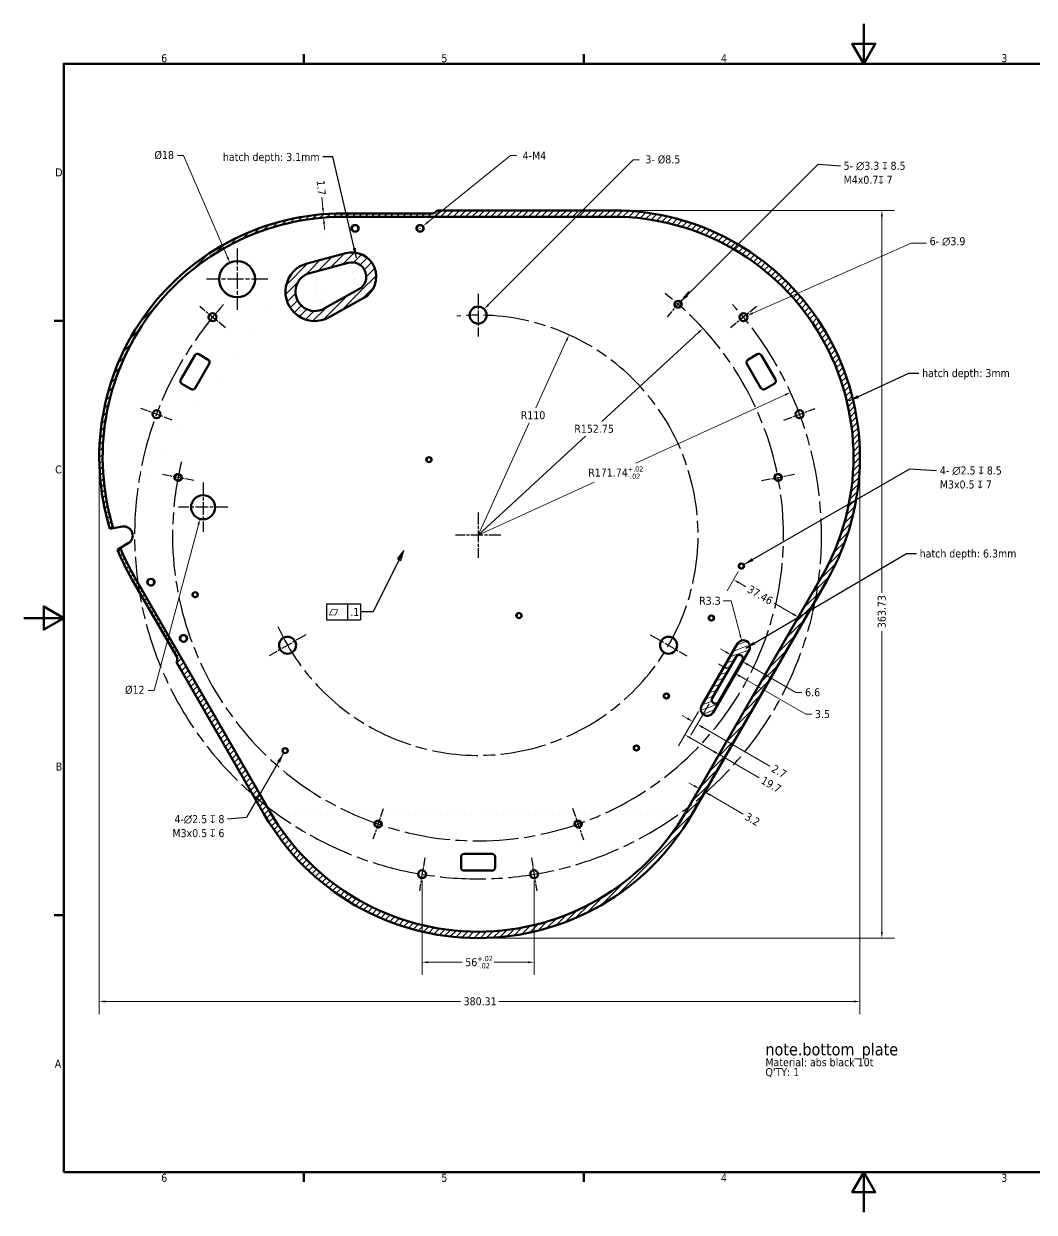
# Model space of a CAD drawing. Header units: millimetres. Extents: x 0 to 840, y 0 to 594.
# Drawn here: x 0 to 505, y 0 to 594 of the extents above; entities that cross this region are included whole.
import ezdxf

# ---------------------------------------------------------------- set-up
doc = ezdxf.new("R2010")
doc.units = ezdxf.units.MM
doc.header["$LTSCALE"] = 2
doc.linetypes.add('CHAIN', pattern=[0.7087, 0.4724, -0.0591, 0.1181, -0.0591])
doc.linetypes.add('DASHED', pattern=[0.2067, 0.1654, -0.0413])
for name, color, linetype, lineweight in [('Border (ANSI)', 7, 'Continuous', 70), ('Center Mark (ANSI)', 7, 'Continuous', 25), ('Centerline (ANSI)', 7, 'Continuous', 25), ('Dimension (ANSI)', 7, 'Continuous', 25), ('Hatch (ANSI)', 7, 'Continuous', 18), ('Hidden Narrow (ANSI)', 7, 'DASHED', 25), ('Symbol (ANSI)', 7, 'Continuous', 25), ('Visible (ANSI)', 7, 'Continuous', 50)]:
    doc.layers.add(name, color=color, linetype=linetype, lineweight=lineweight)
doc.styles.add('Note Text (ANSI)', font='tahoma.ttf')
doc.styles.add('Text Style77', font='AIGDT___.TTF')
doc.dimstyles.new('Default - mm (ANSI)', dxfattribs={"dimscale": 2, "dimtxt": 2, "dimasz": 1.5, "dimexe": 3.175, "dimexo": 1.6002, "dimgap": 0.8, "dimtad": 0, "dimtoh": 1, "dimrnd": 1e-08, "dimzin": 12, "dimdsep": 46, "dimtxsty": 'Note Text (ANSI)', "dimcen": 0.09, "dimdle": 10, "dimclrd": 256, "dimclre": 256, "dimclrt": 256, "dimadec": 1, "dimazin": 3, "dimtfac": 0.65, "dimtofl": 0, "dimtmove": 0, "dimatfit": 3, "dimfxl": 1, "dimtolj": 1, "dimtzin": 4, "dimlwd": 15, "dimlwe": 15, "dimarcsym": 0})
doc.dimstyles.new('Default - mm (ANSI)$7', dxfattribs={"dimscale": 2, "dimtxt": 2, "dimasz": 2.5, "dimexe": 3.175, "dimexo": 1.6002, "dimgap": 0.8, "dimtad": 0, "dimtoh": 1, "dimrnd": 1e-08, "dimzin": 12, "dimdsep": 46, "dimtxsty": 'Note Text (ANSI)', "dimcen": 0.09, "dimdle": 10, "dimclrd": 256, "dimclre": 256, "dimclrt": 256, "dimadec": 1, "dimazin": 3, "dimtfac": 0.65, "dimtofl": 0, "dimtmove": 0, "dimatfit": 3, "dimfxl": 1, "dimtolj": 1, "dimtzin": 4, "dimlwd": -1, "dimlwe": 15, "dimarcsym": 0})

# ---------------------------------------------------------------- blocks, each defined once
blk = doc.blocks.new('Borders Default Border')
at = {"layer": 'Border (ANSI)'}
for p, q in [((70, 287), (70, 289.4)), ((140, 287), (140, 289.4)), ((10, 222.75), (7.6, 222.75)), ((10, 74.25), (7.6, 74.25)), ((70, 10), (70, 7.6)), ((140, 10), (140, 7.6))]:
    blk.add_line(p, q, dxfattribs=at)
at = {"layer": 'Border (ANSI)', "flags": 128}
for points in [[(210, 297), (210, 287), (207.11, 292), (212.89, 292), (210, 287)], [(10, 10), (10, 287), (410, 287), (410, 10), (10, 10)], [(0, 148.5), (10, 148.5), (5, 151.39), (5, 145.61), (10, 148.5)], [(210, 0), (210, 10), (207.11, 5), (212.89, 5), (210, 10)]]:
    blk.add_lwpolyline(points, dxfattribs=at)
at = {"layer": 'Border (ANSI)', "char_height": 2, "attachment_point": 7, "style": 'Note Text (ANSI)'}
for s, insert in [('6', (34.36, 287.36)), ('5', (104.41, 287.36)), ('4', (174.3, 287.4)), ('3', (244.38, 287.36)), ('D', (7.87, 258.87)), ('C', (7.86, 184.59)), ('B', (7.99, 110.37)), ('A', (7.75, 36.12)), ('6', (34.36, 7.56)), ('5', (104.41, 7.56)), ('4', (174.3, 7.6)), ('3', (244.38, 7.56))]:
    blk.add_mtext(s, dxfattribs=dict(at, insert=insert))
blk = doc.blocks.new('*D6')
at = {"layer": 'Defpoints', "color": 0, "transparency": 16777216}
for p in [(230.16, 451.37), (224.15, 445.36)]:
    blk.add_point(p, dxfattribs=at)
at = {"layer": 'Dimension (ANSI)', "lineweight": 15, "transparency": 16777216}
for p, q in [((304.72, 525.94), (232.28, 453.49)), ((307.72, 525.94), (304.72, 525.94)), ((226.97, 448.37), (227.33, 448.37)), ((227.15, 448.19), (227.15, 448.55))]:
    blk.add_line(p, q, dxfattribs=at)
at = {"layer": 'Dimension (ANSI)', "transparency": 16777216}
blk.add_solid([(231.92, 453.85), (232.63, 453.14), (230.16, 451.37)], dxfattribs=at)
at = {"layer": 'Dimension (ANSI)', "lineweight": 18, "transparency": 16777216, "insert": (309.32, 528.22), "char_height": 4, "attachment_point": 1, "style": 'Note Text (ANSI)'}
blk.add_mtext('\\A1; 3- Ø8.5', dxfattribs=at)
blk = doc.blocks.new('*D7')
at = {"layer": 'Defpoints', "color": 0, "transparency": 16777216}
for p in [(358.06, 446.53), (361.72, 448.15)]:
    blk.add_point(p, dxfattribs=at)
at = {"layer": 'Dimension (ANSI)', "lineweight": 15, "transparency": 16777216}
for p, q in [((443.67, 484.32), (364.47, 449.36)), ((451.36, 484.32), (443.67, 484.32)), ((359.71, 447.34), (360.07, 447.34)), ((359.89, 447.16), (359.89, 447.52))]:
    blk.add_line(p, q, dxfattribs=at)
at = {"layer": 'Dimension (ANSI)', "transparency": 16777216}
blk.add_solid([(364.27, 449.81), (364.67, 448.9), (361.72, 448.15)], dxfattribs=at)
at = {"layer": 'Dimension (ANSI)', "lineweight": 18, "transparency": 16777216, "insert": (452.96, 487.33), "char_height": 4, "attachment_point": 1, "style": 'Note Text (ANSI)'}
blk.add_mtext('\\A1;\\fTahoma|b0|i0;\\H4.0000;6- \\fAIGDT|b0|i0;\\H4.0000;\\ln\\fTahoma|b0|i0;\\H4.0000;3.9', dxfattribs=at)
blk = doc.blocks.new('*D8')
at = {"layer": 'Defpoints', "color": 0, "transparency": 16777216}
for p in [(196.61, 490.51), (199.69, 492.98)]:
    blk.add_point(p, dxfattribs=at)
at = {"layer": 'Dimension (ANSI)', "lineweight": 15, "transparency": 16777216}
for p, q in [((243.35, 528.14), (202.03, 494.86)), ((246.35, 528.14), (243.35, 528.14)), ((197.97, 491.74), (198.33, 491.74)), ((198.15, 491.56), (198.15, 491.92))]:
    blk.add_line(p, q, dxfattribs=at)
at = {"layer": 'Dimension (ANSI)', "transparency": 16777216}
blk.add_solid([(201.71, 495.25), (202.34, 494.47), (199.69, 492.98)], dxfattribs=at)
at = {"layer": 'Dimension (ANSI)', "lineweight": 18, "transparency": 16777216, "insert": (247.95, 530.14), "char_height": 4, "attachment_point": 1, "style": 'Note Text (ANSI)'}
blk.add_mtext('\\A1; 4-M4', dxfattribs=at)
blk = doc.blocks.new('*D9')
at = {"layer": 'Defpoints', "color": 0, "transparency": 16777216}
for p in [(103.08, 474.6), (110.23, 458.08)]:
    blk.add_point(p, dxfattribs=at)
at = {"layer": 'Dimension (ANSI)', "lineweight": 15, "transparency": 16777216}
for p, q in [((76.89, 528.14), (79.89, 528.14)), ((79.89, 528.14), (101.88, 477.35)), ((106.47, 466.34), (106.83, 466.34)), ((106.65, 466.16), (106.65, 466.52))]:
    blk.add_line(p, q, dxfattribs=at)
at = {"layer": 'Dimension (ANSI)', "transparency": 16777216}
blk.add_solid([(102.34, 477.55), (101.42, 477.15), (103.08, 474.6)], dxfattribs=at)
at = {"layer": 'Dimension (ANSI)', "lineweight": 18, "transparency": 16777216, "insert": (63.87, 530.42), "char_height": 4, "attachment_point": 1, "style": 'Note Text (ANSI)'}
blk.add_mtext('\\A1; Ø18', dxfattribs=at)
blk = doc.blocks.new('*D10')
at = {"layer": 'Defpoints', "color": 0, "transparency": 16777216}
for p in [(91.2, 358.13), (88.1, 346.54)]:
    blk.add_point(p, dxfattribs=at)
at = {"layer": 'Dimension (ANSI)', "lineweight": 15, "transparency": 16777216}
for p, q in [((89.47, 352.34), (89.83, 352.34)), ((89.65, 352.16), (89.65, 352.52)), ((65.13, 260.82), (87.32, 343.64)), ((62.13, 260.82), (65.13, 260.82))]:
    blk.add_line(p, q, dxfattribs=at)
at = {"layer": 'Dimension (ANSI)', "transparency": 16777216}
blk.add_solid([(86.84, 343.77), (87.8, 343.51), (88.1, 346.54)], dxfattribs=at)
at = {"layer": 'Dimension (ANSI)', "lineweight": 18, "transparency": 16777216, "insert": (49.15, 263.1), "char_height": 4, "attachment_point": 1, "style": 'Note Text (ANSI)'}
blk.add_mtext('\\A1; Ø12', dxfattribs=at)
blk = doc.blocks.new('*D11')
at = {"layer": 'Defpoints', "color": 0, "transparency": 16777216}
for p in [(272.65, 438.51), (227.15, 338.37)]:
    blk.add_point(p, dxfattribs=at)
at = {"layer": 'Dimension (ANSI)', "lineweight": 15, "transparency": 16777216}
for p, q in [((271.41, 435.78), (256.05, 401.97)), ((227.15, 338.37), (252.71, 394.61))]:
    blk.add_line(p, q, dxfattribs=at)
at = {"layer": 'Dimension (ANSI)', "transparency": 16777216}
blk.add_solid([(270.96, 435.99), (271.87, 435.58), (272.65, 438.51)], dxfattribs=at)
at = {"layer": 'Dimension (ANSI)', "lineweight": 18, "transparency": 16777216, "insert": (248.48, 400.37), "char_height": 4, "attachment_point": 1, "style": 'Note Text (ANSI)'}
blk.add_mtext('\\A1;R110', dxfattribs=at)
blk = doc.blocks.new('*D12')
at = {"layer": 'Defpoints', "color": 0, "transparency": 16777216}
for p in [(339.6, 441.75), (227.15, 338.37)]:
    blk.add_point(p, dxfattribs=at)
at = {"layer": 'Dimension (ANSI)', "lineweight": 15, "transparency": 16777216}
for p, q in [((337.4, 439.72), (288.96, 395.19)), ((227.15, 338.37), (280.95, 387.82))]:
    blk.add_line(p, q, dxfattribs=at)
at = {"layer": 'Dimension (ANSI)', "transparency": 16777216}
blk.add_solid([(337.06, 440.09), (337.73, 439.35), (339.6, 441.75)], dxfattribs=at)
at = {"layer": 'Dimension (ANSI)', "lineweight": 18, "transparency": 16777216, "insert": (275.25, 393.59), "char_height": 4, "attachment_point": 1, "style": 'Note Text (ANSI)'}
blk.add_mtext('\\A1;R152.75', dxfattribs=at)
blk = doc.blocks.new('*D13')
at = {"layer": 'Defpoints', "color": 0, "transparency": 16777216}
for p in [(383.36, 409.75), (227.15, 338.37)]:
    blk.add_point(p, dxfattribs=at)
at = {"layer": 'Dimension (ANSI)', "lineweight": 15, "transparency": 16777216}
for p, q in [((380.63, 408.5), (306.02, 374.41)), ((227.15, 338.37), (285.27, 364.93))]:
    blk.add_line(p, q, dxfattribs=at)
at = {"layer": 'Dimension (ANSI)', "transparency": 16777216}
blk.add_solid([(380.42, 408.96), (380.84, 408.05), (383.36, 409.75)], dxfattribs=at)
at = {"layer": 'Dimension (ANSI)', "lineweight": 18, "transparency": 16777216, "insert": (282.22, 372.81), "char_height": 4, "attachment_point": 1, "style": 'Note Text (ANSI)'}
blk.add_mtext('\\A1;R171.74{\\H2.600000;\\S+.02^ -.02;}', dxfattribs=at)
blk = doc.blocks.new('*D14')
at = {"layer": 'Defpoints', "color": 0, "transparency": 16777216}
for p in [(352.51, 271.14), (355.54, 269.39), (355.54, 269.39)]:
    blk.add_point(p, dxfattribs=at)
at = {"layer": 'Dimension (ANSI)', "lineweight": 15, "transparency": 16777216}
for p, q in [((349.91, 272.64), (347.31, 274.14)), ((358.14, 267.89), (360.74, 266.39)), ((390.97, 248.93), (360.74, 266.39)), ((393.97, 248.93), (390.97, 248.93))]:
    blk.add_line(p, q, dxfattribs=at)
at = {"layer": 'Dimension (ANSI)', "transparency": 16777216}
for points in [[(350.16, 273.07), (349.66, 272.2), (352.51, 271.14)], [(358.39, 268.32), (357.89, 267.45), (355.54, 269.39)]]:
    blk.add_solid(points, dxfattribs=at)
at = {"layer": 'Dimension (ANSI)', "lineweight": 18, "transparency": 16777216, "insert": (395.57, 251.01), "char_height": 4, "attachment_point": 1, "style": 'Note Text (ANSI)'}
blk.add_mtext('\\A1;3.5', dxfattribs=at)
blk = doc.blocks.new('*D15')
at = {"layer": 'Defpoints', "color": 0, "transparency": 16777216}
for p in [(353.65, 278.51), (353.65, 278.51), (359.36, 275.21)]:
    blk.add_point(p, dxfattribs=at)
at = {"layer": 'Dimension (ANSI)', "lineweight": 15, "transparency": 16777216}
for p, q in [((351.05, 280.01), (348.45, 281.51)), ((361.96, 273.71), (364.56, 272.21)), ((386.08, 259.79), (364.56, 272.21)), ((389.08, 259.79), (386.08, 259.79))]:
    blk.add_line(p, q, dxfattribs=at)
at = {"layer": 'Dimension (ANSI)', "transparency": 16777216}
for points in [[(351.3, 280.44), (350.8, 279.58), (353.65, 278.51)], [(362.21, 274.14), (361.71, 273.28), (359.36, 275.21)]]:
    blk.add_solid(points, dxfattribs=at)
at = {"layer": 'Dimension (ANSI)', "lineweight": 18, "transparency": 16777216, "insert": (390.68, 261.87), "char_height": 4, "attachment_point": 1, "style": 'Note Text (ANSI)'}
blk.add_mtext('\\A1;6.6', dxfattribs=at)
blk = doc.blocks.new('*D16')
at = {"layer": 'Defpoints', "color": 0, "transparency": 16777216}
for p in [(294.65, 500.74), (429.06, 500.74), (227.15, 137.02)]:
    blk.add_point(p, dxfattribs=at)
at = {"layer": 'Dimension (ANSI)', "lineweight": 15, "transparency": 16777216}
for p, q in [((297.85, 500.74), (435.41, 500.74)), ((429.06, 497.74), (429.06, 309.65)), ((429.06, 140.02), (429.06, 290.34)), ((230.35, 137.02), (435.41, 137.02))]:
    blk.add_line(p, q, dxfattribs=at)
at = {"layer": 'Dimension (ANSI)', "transparency": 16777216}
for points in [[(428.56, 497.74), (429.56, 497.74), (429.06, 500.74)], [(428.56, 140.02), (429.56, 140.02), (429.06, 137.02)]]:
    blk.add_solid(points, dxfattribs=at)
at = {"layer": 'Dimension (ANSI)', "lineweight": 18, "transparency": 16777216, "insert": (426.98, 291.94), "char_height": 4, "attachment_point": 1, "rotation": 90, "style": 'Note Text (ANSI)'}
blk.add_mtext('\\A1;363.73', dxfattribs=at)
blk = doc.blocks.new('*D17')
at = {"layer": 'Defpoints', "color": 0, "transparency": 16777216}
for p in [(37.74, 377.34), (418.06, 377.34), (418.06, 105.34)]:
    blk.add_point(p, dxfattribs=at)
at = {"layer": 'Dimension (ANSI)', "lineweight": 15, "transparency": 16777216}
for p, q in [((37.74, 374.14), (37.74, 98.99)), ((418.06, 374.14), (418.06, 98.99)), ((40.74, 105.34), (218.31, 105.34)), ((415.06, 105.34), (237.49, 105.34))]:
    blk.add_line(p, q, dxfattribs=at)
at = {"layer": 'Dimension (ANSI)', "transparency": 16777216}
for points in [[(40.74, 105.84), (40.74, 104.84), (37.74, 105.34)], [(415.06, 105.84), (415.06, 104.84), (418.06, 105.34)]]:
    blk.add_solid(points, dxfattribs=at)
at = {"layer": 'Dimension (ANSI)', "lineweight": 18, "transparency": 16777216, "insert": (219.91, 107.43), "char_height": 4, "attachment_point": 1, "style": 'Note Text (ANSI)'}
blk.add_mtext('\\A1;380.31', dxfattribs=at)
blk = doc.blocks.new('*D18')
at = {"layer": 'Defpoints', "color": 0, "transparency": 16777216}
for p in [(358.81, 322.97), (396.55, 313.43), (387.32, 297.43)]:
    blk.add_point(p, dxfattribs=at)
at = {"layer": 'Dimension (ANSI)', "lineweight": 15, "transparency": 16777216}
for p, q in [((357.21, 320.2), (351.7, 310.66)), ((357.48, 314.66), (360.98, 312.64)), ((384.72, 298.93), (375.22, 304.42))]:
    blk.add_line(p, q, dxfattribs=at)
at = {"layer": 'Dimension (ANSI)', "transparency": 16777216}
for points in [[(357.73, 315.09), (357.23, 314.23), (354.88, 316.16)], [(384.97, 299.36), (384.47, 298.5), (387.32, 297.43)]]:
    blk.add_solid(points, dxfattribs=at)
at = {"layer": 'Dimension (ANSI)', "lineweight": 18, "transparency": 16777216, "insert": (363.41, 313.64), "char_height": 4, "attachment_point": 1, "rotation": 330, "style": 'Note Text (ANSI)'}
blk.add_mtext('\\A1;37.46', dxfattribs=at)
blk = doc.blocks.new('*D19')
at = {"layer": 'Defpoints', "color": 0, "transparency": 16777216}
for p in [(338.94, 253.04), (347.66, 228.75), (347.66, 228.75)]:
    blk.add_point(p, dxfattribs=at)
at = {"layer": 'Dimension (ANSI)', "lineweight": 15, "transparency": 16777216}
for p, q in [((337.34, 250.27), (327.43, 233.1)), ((333.2, 237.1), (345.07, 230.25)), ((347.66, 228.75), (367.78, 217.13))]:
    blk.add_line(p, q, dxfattribs=at)
at = {"layer": 'Dimension (ANSI)', "transparency": 16777216}
for points in [[(333.45, 237.53), (332.95, 236.66), (330.6, 238.6)], [(345.32, 230.68), (344.82, 229.81), (347.66, 228.75)]]:
    blk.add_solid(points, dxfattribs=at)
at = {"layer": 'Dimension (ANSI)', "lineweight": 18, "transparency": 16777216, "insert": (370.2, 218.13), "char_height": 4, "attachment_point": 1, "rotation": 330, "style": 'Note Text (ANSI)'}
blk.add_mtext('\\A1;19.7', dxfattribs=at)
blk = doc.blocks.new('*D20')
at = {"layer": 'Defpoints', "color": 0, "transparency": 16777216}
for p in [(358.95, 285.75), (359.8, 282.57)]:
    blk.add_point(p, dxfattribs=at)
at = {"layer": 'Dimension (ANSI)', "lineweight": 15, "transparency": 16777216}
for p, q in [((349.69, 305.54), (353.64, 305.54)), ((353.64, 305.54), (358.17, 288.65))]:
    blk.add_line(p, q, dxfattribs=at)
at = {"layer": 'Dimension (ANSI)', "transparency": 16777216}
blk.add_solid([(358.65, 288.78), (357.69, 288.52), (358.95, 285.75)], dxfattribs=at)
at = {"layer": 'Dimension (ANSI)', "lineweight": 18, "transparency": 16777216, "insert": (337.72, 307.63), "char_height": 4, "attachment_point": 1, "style": 'Note Text (ANSI)'}
blk.add_mtext('\\A1;R3.3', dxfattribs=at)
blk = doc.blocks.new('*D21')
at = {"layer": 'Defpoints', "color": 0, "transparency": 16777216}
for p in [(337.79, 211.65), (340.56, 210.05), (340.56, 210.05)]:
    blk.add_point(p, dxfattribs=at)
at = {"layer": 'Dimension (ANSI)', "lineweight": 15, "transparency": 16777216}
for p, q in [((335.19, 213.15), (332.6, 214.65)), ((343.16, 208.55), (359.68, 199.01))]:
    blk.add_line(p, q, dxfattribs=at)
at = {"layer": 'Dimension (ANSI)', "transparency": 16777216}
for points in [[(335.44, 213.58), (334.94, 212.72), (337.79, 211.65)], [(343.41, 208.98), (342.91, 208.12), (340.56, 210.05)]]:
    blk.add_solid(points, dxfattribs=at)
at = {"layer": 'Dimension (ANSI)', "lineweight": 18, "transparency": 16777216, "insert": (362.11, 200.01), "char_height": 4, "attachment_point": 1, "rotation": 330, "style": 'Note Text (ANSI)'}
blk.add_mtext('\\A1;3.2', dxfattribs=at)
blk = doc.blocks.new('*D22')
at = {"layer": 'Defpoints', "color": 0, "transparency": 16777216}
for p in [(149.79, 498.84), (149.93, 497.15), (149.93, 497.15)]:
    blk.add_point(p, dxfattribs=at)
at = {"layer": 'Dimension (ANSI)', "lineweight": 15, "transparency": 16777216}
for p, q in [((149.55, 501.83), (149.1, 507.34)), ((150.17, 494.16), (150.41, 491.17))]:
    blk.add_line(p, q, dxfattribs=at)
at = {"layer": 'Dimension (ANSI)', "transparency": 16777216}
for points in [[(150.05, 501.88), (149.05, 501.79), (149.79, 498.84)], [(150.67, 494.2), (149.67, 494.12), (149.93, 497.15)]]:
    blk.add_solid(points, dxfattribs=at)
at = {"layer": 'Dimension (ANSI)', "lineweight": 18, "transparency": 16777216, "insert": (150.42, 515.94), "char_height": 4, "attachment_point": 1, "rotation": 274.63864, "style": 'Note Text (ANSI)'}
blk.add_mtext('\\A1;1.7', dxfattribs=at)
blk = doc.blocks.new('*D23')
at = {"layer": 'Defpoints', "color": 0, "transparency": 16777216}
for p in [(344.28, 256.89), (338.94, 253.04), (334.46, 245.27)]:
    blk.add_point(p, dxfattribs=at)
at = {"layer": 'Dimension (ANSI)', "lineweight": 15, "transparency": 16777216}
for p, q in [((337.34, 250.27), (331.28, 239.77)), ((342.68, 254.11), (333.62, 238.42)), ((331.86, 246.77), (329.26, 248.27)), ((339.39, 242.42), (373.04, 222.99))]:
    blk.add_line(p, q, dxfattribs=at)
at = {"layer": 'Dimension (ANSI)', "transparency": 16777216}
for points in [[(332.11, 247.2), (331.61, 246.34), (334.46, 245.27)], [(339.64, 242.85), (339.14, 241.99), (336.8, 243.92)]]:
    blk.add_solid(points, dxfattribs=at)
at = {"layer": 'Dimension (ANSI)', "lineweight": 18, "transparency": 16777216, "insert": (375.45, 223.96), "char_height": 4, "attachment_point": 1, "rotation": 330, "style": 'Note Text (ANSI)'}
blk.add_mtext('\\A1;2.7', dxfattribs=at)
blk = doc.blocks.new('*D24')
at = {"layer": 'Defpoints', "color": 0, "transparency": 16777216}
for p in [(199.15, 168.92), (255.15, 168.92), (255.15, 124.92)]:
    blk.add_point(p, dxfattribs=at)
at = {"layer": 'Dimension (ANSI)', "lineweight": 15, "transparency": 16777216}
for p, q in [((199.15, 165.72), (199.15, 118.57)), ((255.15, 165.72), (255.15, 118.57)), ((202.15, 124.92), (219.14, 124.92)), ((252.15, 124.92), (235.17, 124.92))]:
    blk.add_line(p, q, dxfattribs=at)
at = {"layer": 'Dimension (ANSI)', "transparency": 16777216}
for points in [[(202.15, 125.42), (202.15, 124.42), (199.15, 124.92)], [(252.15, 125.42), (252.15, 124.42), (255.15, 124.92)]]:
    blk.add_solid(points, dxfattribs=at)
at = {"layer": 'Dimension (ANSI)', "lineweight": 18, "transparency": 16777216, "insert": (220.74, 128.1), "char_height": 4, "attachment_point": 1, "style": 'Note Text (ANSI)'}
blk.add_mtext('\\A1;56{\\H2.600000;\\S+.02^ -.02;}', dxfattribs=at)
blk = doc.blocks.new('GD&T Identifier1')
at = {"layer": 'Symbol (ANSI)'}
for p, q in [((94.98, 165.34), (93.41, 163.33)), ((93.86, 163.11), (94.98, 165.34)), ((94.3, 162.88), (94.98, 165.34)), ((93.86, 163.11), (87.32, 150.03)), ((93.41, 163.33), (94.3, 162.88)), ((75.69, 152.03), (84.15, 152.03)), ((75.69, 152.03), (75.69, 148.03)), ((80.92, 152.03), (80.92, 148.03)), ((84.15, 152.03), (84.15, 148.03)), ((87.32, 150.03), (84.15, 150.03)), ((75.69, 148.03), (84.15, 148.03))]:
    blk.add_line(p, q, dxfattribs=at)
at = {"layer": 'Symbol (ANSI)', "flags": 128}
blk.add_lwpolyline([(94.3, 162.88), (94.98, 165.34), (93.41, 163.33), (94.3, 162.88)], dxfattribs=at)
at = {"layer": 'Symbol (ANSI)'}
blk.add_solid([(94.3, 162.88), (94.98, 165.34), (93.41, 163.33), (94.3, 162.88)], dxfattribs=at)
at = {"layer": 'Symbol (ANSI)', "char_height": 2, "attachment_point": 7}
for s, insert, style in [('c', (76.21, 149.04), 'Text Style77'), ('.1', (81.62, 149.03), 'Note Text (ANSI)')]:
    blk.add_mtext(s, dxfattribs=dict(at, insert=insert, style=style))

msp = doc.modelspace()

# ---------------------------------------------------------------- hatches: boundary and pattern name
at = {"layer": 'Hatch (ANSI)'}
h = msp.add_hatch(dxfattribs=at)
h.set_pattern_fill('ANSI31', color=256, scale=17.78, style=0)
h.set_pattern_definition([(45, (0, 0), (-1.571545, 1.571545), [])])
edge = h.paths.add_edge_path()
edge.add_arc((159.651, 377.3374), 120.2065, 90, 197.1228813)
edge.add_line((44.7726, 341.9459), (43.9543, 341.8141))
edge.add_arc((44.8293, 336.3841), 5.5, 99.1540185, 108.3370969)
edge.add_arc((159.651, 377.3374), 121.9065, 90, 197.0444937, ccw=False)
edge.add_line((159.651, 499.2439), (204.151, 499.2439))
edge.add_arc((204.151, 502.2439), 3, 270, 330)
edge.add_line((206.7491, 500.7439), (294.651, 500.7439))
edge.add_arc((294.651, 377.3374), 123.4065, -30, 90, ccw=False)
edge.add_line((401.5242, 315.6341), (334.0242, 198.7207))
edge.add_arc((227.151, 260.4239), 123.4065, 210, 330, ccw=False)
edge.add_line((120.2778, 198.7207), (76.3269, 274.846))
edge.add_arc((73.7288, 276.346), 3, 330, 390)
edge.add_line((76.3269, 277.846), (54.0769, 316.3841))
edge.add_arc((159.651, 377.3374), 121.9065, 202.2149068, 210, ccw=False)
edge.add_arc((44.8293, 336.3841), 5.5, 290.9223035, 300.1053819)
edge.add_line((47.588, 331.626), (48.3051, 332.0418))
edge.add_arc((159.651, 377.3374), 120.2065, 202.1365192, 210)
edge.add_line((55.5491, 317.2341), (123.0491, 200.3207))
edge.add_arc((227.151, 260.4239), 120.2065, 210, 330)
edge.add_line((331.2529, 200.3207), (398.7529, 317.2341))
edge.add_arc((294.651, 377.3374), 120.2065, 330, 450)
edge.add_line((294.651, 497.5439), (159.651, 497.5439))
h = msp.add_hatch(dxfattribs=at)
h.set_pattern_fill('ANSI31', color=256, scale=25.4, style=0)
h.set_pattern_definition([(45, (0, 0), (-2.245064, 2.245064), [])])
edge = h.paths.add_edge_path(flags=0)
edge.add_line((143.0619, 469.421), (162.245, 474.4963))
edge.add_arc((164.0771, 467.5716), 7.163, -60.8192442, 104.8192442, ccw=False)
edge.add_line((167.5695, 461.3177), (150.2448, 451.6429))
edge.add_arc((145.5334, 460.0795), 9.663, 104.8192442, 299.1807558, ccw=False)
edge = h.paths.add_edge_path()
edge.add_line((141.7831, 474.2547), (160.9662, 479.33))
edge.add_arc((164.0771, 467.5716), 12.163, -60.8192442, 104.8192442, ccw=False)
edge.add_line((170.0074, 456.9523), (152.6826, 447.2774))
edge.add_arc((145.5334, 460.0795), 14.663, 104.8192442, 299.1807558, ccw=False)
h = msp.add_hatch(dxfattribs=at)
h.set_pattern_fill('ANSI31', color=256, scale=17.78, angle=-25, style=0)
h.set_pattern_definition([(20, (0, 0), (-0.76014, 2.088467), [])])
edge = h.paths.add_edge_path(flags=0)
edge.add_line((359.3116, 275.9197), (347.3116, 255.1351))
edge.add_arc((345.796, 256.0101), 1.75, 150, 330, ccw=False)
edge.add_line((344.2805, 256.8851), (356.2805, 277.6697))
edge.add_arc((357.796, 276.7947), 1.75, -30, 150, ccw=False)
edge = h.paths.add_edge_path()
edge.add_line((338.9422, 253.0389), (356.9422, 284.2159))
edge.add_arc((359.8001, 282.5659), 3.3, -30, 150, ccw=False)
edge.add_line((362.658, 280.9159), (344.658, 249.7389))
edge.add_arc((341.8001, 251.3889), 3.3, 150, 329.9999991, ccw=False)

# ---------------------------------------------------------------- linework, layer by layer
at = {"layer": 'Center Mark (ANSI)', "linetype": 'CHAIN', "ltscale": 8.527213}
for p, q in [((106.651, 481.6874), (106.651, 450.9874)), ((122.001, 466.3374), (91.301, 466.3374))]:
    msp.add_line(p, q, dxfattribs=at)
at = {"layer": 'Center Mark (ANSI)', "linetype": 'CHAIN', "ltscale": 5.888468}
for p, q in [((227.151, 458.9662), (227.151, 437.7662)), ((141.0681, 288.6662), (122.7083, 278.0662)), ((313.2339, 288.6662), (331.5937, 278.0662))]:
    msp.add_line(p, q, dxfattribs=at)
at = {"layer": 'Center Mark (ANSI)', "linetype": 'CHAIN', "ltscale": 4.638536}
for p, q in [((332.6174, 460.1483), (321.6847, 447.5243)), ((100.8613, 442.0393), (87.9536, 452.6355)), ((366.3485, 452.6355), (353.4407, 442.0393)), ((74.2227, 395.8998), (58.5922, 401.7801)), ((380.0793, 395.8998), (395.7098, 401.7801)), ((368.9515, 365.6557), (385.3505, 368.8117)), ((274.4178, 201.9187), (279.8842, 186.1386)), ((200.5123, 177.1596), (197.7897, 160.6831)), ((253.7897, 177.1596), (256.5123, 160.6831))]:
    msp.add_line(p, q, dxfattribs=at)
at = {"layer": 'Center Mark (ANSI)', "linetype": 'CHAIN', "ltscale": 4.427992}
for p, q in [((84.9784, 365.7274), (69.3236, 368.7401)), ((179.7601, 201.5605), (174.5419, 186.4968))]:
    msp.add_line(p, q, dxfattribs=at)
at = {"layer": 'Center Mark (ANSI)', "linetype": 'CHAIN', "ltscale": 6.860638}
for p, q in [((89.651, 364.6874), (89.651, 339.9874)), ((102.001, 352.3374), (77.301, 352.3374))]:
    msp.add_line(p, q, dxfattribs=at)
at = {"layer": 'Center Mark (ANSI)', "linetype": 'CHAIN', "ltscale": 6.305112}
for p, q in [((227.151, 349.7162), (227.151, 327.0162)), ((227.151, 349.7162), (227.151, 327.0162)), ((227.151, 349.7162), (227.151, 327.0162)), ((238.501, 338.3662), (215.801, 338.3662)), ((238.501, 338.3662), (215.801, 338.3662)), ((238.501, 338.3662), (215.801, 338.3662))]:
    msp.add_line(p, q, dxfattribs=at)
at = {"layer": 'Centerline (ANSI)', "linetype": 'CHAIN', "ltscale": 24.192183}
for radius, start, end in [(152.7525, 166.1167715, 52.2385979), (171.7427, 137.8312455, 42.1687545), (110, 204.4787703, 95.5212297)]:
    msp.add_arc((227.151, 338.3662), radius, start, end, dxfattribs=at)
at = {"layer": 'Hidden Narrow (ANSI)', "ltscale": 11.817867}
for centre in [(165.651, 491.7439), (198.151, 491.7439), (63.5721, 314.938), (79.8221, 286.7921)]:
    msp.add_circle(centre, 1.975, dxfattribs=at)
at = {"layer": 'Hidden Narrow (ANSI)', "ltscale": 11.967462}
for centre in [(327.151, 453.8363), (77.151, 367.2337), (377.151, 367.2337), (177.151, 194.0287), (277.151, 194.0287)]:
    msp.add_circle(centre, 2, dxfattribs=at)
at = {"layer": 'Hidden Narrow (ANSI)', "ltscale": 8.975572}
for centre in [(202.5919, 376.1485), (358.8133, 322.9727), (85.6785, 308.6485), (247.5919, 298.2063), (343.8133, 296.992), (321.3133, 258.0208), (130.6785, 230.7063), (306.3133, 232.0401)]:
    msp.add_circle(centre, 1.5, dxfattribs=at)
at = {"layer": 'Visible (ANSI)'}
for p, q in [((159.651, 499.2439), (204.151, 499.2439)), ((206.7491, 500.7439), (294.651, 500.7439)), ((294.651, 497.5439), (159.651, 497.5439)), ((141.7831, 474.2547), (160.9662, 479.33)), ((162.245, 474.4963), (143.0619, 469.421)), ((150.2448, 451.6429), (167.5695, 461.3177)), ((170.0074, 456.9523), (152.6826, 447.2774)), ((78.4663, 416.1265), (85.4663, 428.2508)), ((87.5153, 428.7999), (92.1919, 426.0999)), ((362.1101, 426.0999), (366.7867, 428.7999)), ((368.8357, 428.2508), (375.8357, 416.1265)), ((92.7409, 424.0508), (85.7409, 411.9265)), ((368.5611, 411.9265), (361.5611, 424.0508)), ((83.6919, 411.3774), (79.0153, 414.0774)), ((375.2867, 414.0774), (370.6101, 411.3774)), ((43.9543, 341.8141), (44.7726, 341.9459)), ((44.7726, 341.9459), (49.2937, 342.6745)), ((52.2668, 334.3388), (48.3051, 332.0418)), ((48.3051, 332.0418), (47.588, 331.626)), ((76.3269, 277.846), (54.0769, 316.3841)), ((55.5491, 317.2341), (123.0491, 200.3207)), ((331.2529, 200.3207), (398.7529, 317.2341)), ((401.5242, 315.6341), (334.0242, 198.7207)), ((338.9422, 253.0389), (356.9422, 284.2159)), ((362.658, 280.9159), (344.658, 249.7389)), ((120.2778, 198.7207), (76.3269, 274.846)), ((356.2805, 277.6697), (344.2805, 256.8851)), ((347.3116, 255.1351), (359.3116, 275.9197)), ((220.151, 179.1214), (234.151, 179.1214)), ((218.651, 172.2214), (218.651, 177.6214)), ((235.651, 177.6214), (235.651, 172.2214)), ((234.151, 170.7214), (220.151, 170.7214))]:
    msp.add_line(p, q, dxfattribs=at)
for centre, radius in [((165.651, 491.7439), 1.65), ((198.151, 491.7439), 1.65), ((106.651, 466.3374), 9), ((227.151, 448.3662), 4.25), ((327.151, 453.8363), 1.621), ((94.4075, 447.3374), 2), ((359.8946, 447.3374), 2), ((66.4075, 398.8399), 2), ((387.8946, 398.8399), 2), ((202.5919, 376.1485), 1.2295), ((77.151, 367.2337), 1.621), ((377.151, 367.2337), 1.621), ((89.651, 352.3374), 6), ((358.8133, 322.9727), 1.2295), ((63.5721, 314.938), 1.65), ((85.6785, 308.6485), 1.2295), ((247.5919, 298.2063), 1.2295), ((343.8133, 296.992), 1.2295), ((79.8221, 286.7921), 1.65), ((131.8882, 283.3662), 4.25), ((322.4138, 283.3662), 4.25), ((321.3133, 258.0208), 1.2295), ((130.6785, 230.7063), 1.2295), ((306.3133, 232.0401), 1.2295), ((177.151, 194.0287), 1.621), ((277.151, 194.0287), 1.621), ((199.151, 168.9214), 2), ((255.151, 168.9214), 2)]:
    msp.add_circle(centre, radius, dxfattribs=at)
for centre, radius, start, end in [((159.651, 377.3374), 121.9065, 90, 197.0444937), ((204.151, 502.2439), 3, 270, 330), ((294.651, 377.3374), 123.4065, 330, 90), ((159.651, 377.3374), 120.2065, 90, 197.1228813), ((294.651, 377.3374), 120.2065, 330, 90), ((164.0771, 467.5716), 12.163, 299.1807558, 104.8192442), ((145.5334, 460.0795), 14.663, 104.8192442, 299.1807558), ((145.5334, 460.0795), 9.663, 104.8192442, 299.1807558), ((164.0771, 467.5716), 7.163, 299.1807558, 104.8192442), ((86.7653, 427.5008), 1.5, 60, 150), ((367.5367, 427.5008), 1.5, 30, 120), ((91.4419, 424.8008), 1.5, 330, 60), ((362.8601, 424.8008), 1.5, 120, 210), ((79.7653, 415.3765), 1.5, 150, 240), ((374.5367, 415.3765), 1.5, 300, 30), ((84.4419, 412.6765), 1.5, 240, 330), ((369.8601, 412.6765), 1.5, 210, 300), ((44.8293, 336.3841), 5.5, 99.1540185, 108.3370969), ((50.0096, 338.2318), 4.5, 300.1053819, 99.1540185), ((44.8293, 336.3841), 5.5, 290.9223035, 300.1053819), ((159.651, 377.3374), 121.9065, 202.2149068, 210), ((159.651, 377.3374), 120.2065, 202.1365192, 210), ((359.8001, 282.5659), 3.3, 330, 150), ((73.7288, 276.346), 3, 330, 30), ((357.796, 276.7947), 1.75, 330, 150), ((345.796, 256.0101), 1.75, 150, 330), ((341.8001, 251.3889), 3.3, 150, 330), ((227.151, 260.4239), 123.4065, 210, 330), ((227.151, 260.4239), 120.2065, 210, 330), ((220.151, 177.6214), 1.5, 90, 180), ((234.151, 177.6214), 1.5, 0, 90), ((220.151, 172.2214), 1.5, 180, 270), ((234.151, 172.2214), 1.5, 270, 0)]:
    msp.add_arc(centre, radius, start, end, dxfattribs=at)

# ---------------------------------------------------------------- block references
at = {"xscale": 2, "yscale": 2, "zscale": 2}
msp.add_blockref('Borders Default Border', (0, 0), dxfattribs=at)
at = {"layer": 'Symbol (ANSI)', "xscale": 2, "yscale": 2, "zscale": 2}
msp.add_blockref('GD&T Identifier1', (0, 0), dxfattribs=at)

# ---------------------------------------------------------------- texts
at = {"layer": 'Symbol (ANSI)', "char_height": 4, "style": 'Note Text (ANSI)'}
for s, insert, width, attachment_point in [('{hatch depth: 3.1mm}', (147.9102, 529.4343), 49.572124, 3), ('{hatch depth: 3mm}', (449.186, 421.4068), 44.90438, 1), ('{hatch depth: 6.3mm}', (447.9643, 331.2401), 49.572124, 1)]:
    msp.add_mtext(s, dxfattribs=dict(at, insert=insert, width=width, attachment_point=attachment_point))
at = {"layer": 'Symbol (ANSI)', "style": 'Note Text (ANSI)'}
for s, insert, char_height, width, attachment_point, line_spacing_factor in [('{5- \\fAIGDT|b0|i0;\\H4.0000;n\\fTahoma|b0|i0;\\H4.0000;3.3 \\fAIGDT|b0|i0;\\H4.0000;x\\fTahoma|b0|i0;\\H4.0000; 8.5\\PM4x0.7\\fAIGDT|b0|i0;\\H4.0000;x\\fTahoma|b0|i0;\\H4.0000; 7}', (409.9085, 525.0209), 4.0000001, 34.984183, 1, 1.05), ('{4- \\fAIGDT|b0|i0;\\H4.0000;n\\fTahoma|b0|i0;\\H4.0000;2.5 \\fAIGDT|b0|i0;\\H4.0000;x\\fTahoma|b0|i0;\\H4.0000; 8.5\\PM3x0.5 \\fAIGDT|b0|i0;\\H4.0000;x\\fTahoma|b0|i0;\\H4.0000; 7}', (458.0367, 372.7277), 4.0000001, 34.984183, 1, 1.05), ('{4-\\fAIGDT|b0|i0;\\H4.0000;n\\fTahoma|b0|i0;\\H4.0000;2.5 \\fAIGDT|b0|i0;\\H4.0000;x\\fTahoma|b0|i0;\\H4.0000; 8\\PM3x0.5 \\fAIGDT|b0|i0;\\H4.0000;x\\fTahoma|b0|i0;\\H4.0000; 6}', (100.3283, 198.4667), 4.0000001, 29.022761, 3, 1.05), ("{\\H1.524x;note.bottom_plate\\P\\H0.65617x;Material: abs black 10t\\H1.7149x; \\H0.58311x;\\PQ'TY: 1\\H1.3746x; }", (370.8317, 84.4827), 4, 68.108225, 1, 0.738829)]:
    msp.add_mtext(s, dxfattribs=dict(at, insert=insert, char_height=char_height, width=width, attachment_point=attachment_point, line_spacing_factor=line_spacing_factor))

# ---------------------------------------------------------------- dimensions: what is measured, and where the dimension line sits
at = {"layer": 'Dimension (ANSI)', "lineweight": 18}
for p1, p2, text, override, picture, middle in [((110.2268, 458.0782), (103.0752, 474.5965), ' Ø18', {"dimtih": 1, "dimdec": 2, "dimlfac": 1, "dimtp": 0, "dimtm": 0, "dimtdec": 2}, '*D9', (69.5834, 528.1401)), ((196.6128, 490.5052), (199.6893, 492.9826), ' 4-M4', {"dimtih": 1, "dimdec": 2, "dimlfac": 1, "dimtp": 0, "dimtm": 0, "dimtdec": 2}, '*D8', (254.8609, 528.1401)), ((224.1458, 445.361), (230.1562, 451.3714), ' 3- Ø8.5', {"dimtih": 1, "dimdec": 2, "dimlfac": 1, "dimtp": 0, "dimtm": 0, "dimtdec": 2}, '*D6', (319.1804, 525.9367)), ((358.0649, 446.5296), (361.7242, 448.1451), '\\fTahoma|b0|i0;\\H4.0000;6- \\fAIGDT|b0|i0;\\H4.0000;\\ln\\fTahoma|b0|i0;\\H4.0000;3.9', {"dimtih": 1, "dimdec": 2, "dimtp": 0, "dimtm": 0, "dimtdec": 2}, '*D7', (462.2276, 484.3204)), ((91.2039, 358.1329), (88.0981, 346.5418), ' Ø12', {"dimtih": 1, "dimdec": 2, "dimlfac": 1, "dimtp": 0, "dimtm": 0, "dimtdec": 2}, '*D10', (54.8399, 260.8174))]:
    dim = msp.add_diameter_dim_2p(p1=p1, p2=p2, text=text, dimstyle='Default - mm (ANSI)', override=override, dxfattribs=at)
    dim.commit()
    dim.dimension.update_dxf_attribs({"geometry": picture, "text_midpoint": middle, "dimtype": 163})
for base, p1, p2, angle, override, picture, middle in [((149.9298, 497.1502), (149.7923, 498.8446), (149.9298, 497.1502), 94.638641, {"dimtoh": 0, "dimdec": 2, "dimse1": 1, "dimse2": 1, "dimtp": 0, "dimtm": 0, "dimtdec": 2, "dimatfit": 1}, '*D22', (148.6963, 512.3522)), ((429.0594, 500.7439), (227.151, 137.0174), (294.651, 500.7439), 270, {"dimtoh": 0, "dimdec": 2, "dimtp": 0, "dimtm": 0, "dimtdec": 2, "dimatfit": 1}, '*D16', (429.0594, 299.9996)), ((418.0575, 105.3374), (37.7445, 377.3374), (418.0575, 377.3374), 180, {"dimtoh": 0, "dimdec": 2, "dimtp": 0, "dimtm": 0, "dimtdec": 2, "dimatfit": 1}, '*D17', (227.901, 105.3374)), ((387.3195, 297.4309), (358.8133, 322.9727), (396.5538, 313.4252), 330, {"dimtoh": 0, "dimdec": 2, "dimse2": 1, "dimtp": 0, "dimtm": 0, "dimtdec": 2, "dimatfit": 1}, '*D18', (368.0999, 308.5274)), ((353.6488, 278.5116), (359.3646, 275.2116), (353.6488, 278.5116), 150, {"dimtih": 1, "dimtoh": 1, "dimdec": 2, "dimse1": 1, "dimse2": 1, "dimtp": 0, "dimtm": 0, "dimtdec": 2, "dimtmove": 1, "dimatfit": 1}, '*D15', (386.3746, 259.7894)), ((355.539, 269.3855), (352.5079, 271.1355), (355.539, 269.3855), 150, {"dimtih": 1, "dimtoh": 1, "dimdec": 2, "dimse1": 1, "dimse2": 1, "dimtp": 0, "dimtm": 0, "dimtdec": 2, "dimtmove": 1, "dimatfit": 1}, '*D14', (391.3461, 248.9272)), ((334.457, 245.2703), (344.2805, 256.8851), (338.9422, 253.0389), 150, {"dimtoh": 0, "dimdec": 2, "dimtp": 0, "dimtm": 0, "dimtdec": 2, "dimatfit": 1}, '*D23', (377.5345, 220.3994)), ((347.664, 228.7455), (338.9422, 253.0389), (347.664, 228.7455), 330, {"dimtoh": 0, "dimdec": 2, "dimse2": 1, "dimtp": 0, "dimtm": 0, "dimtdec": 2, "dimatfit": 2}, '*D19', (373.4384, 213.8646)), ((340.5641, 210.0482), (337.7928, 211.6482), (340.5641, 210.0482), 330, {"dimtoh": 0, "dimdec": 2, "dimse1": 1, "dimse2": 1, "dimtp": 0, "dimtm": 0, "dimtdec": 2, "dimatfit": 1}, '*D21', (364.1742, 196.4169)), ((255.151, 124.9214), (199.151, 168.9214), (255.151, 168.9214), 180, {"dimgap": 0.8, "dimtoh": 0, "dimdec": 2, "dimtol": 1, "dimlim": 0, "dimtp": 0.02, "dimtm": 0.02, "dimtdec": 2, "dimatfit": 1}, '*D24', (227.151, 124.9214))]:
    dim = msp.add_linear_dim(base=base, p1=p1, p2=p2, angle=angle, dimstyle='Default - mm (ANSI)', override=override, dxfattribs=at)
    dim.commit()
    dim.dimension.update_dxf_attribs({"geometry": picture, "text_midpoint": middle, "dimtype": 160})
for center, mpoint, override, picture, middle in [((227.151, 338.3662), (339.604, 441.7474), {"dimtih": 1, "dimdec": 2, "dimcen": 0, "dimdle": 0, "dimtp": 0, "dimtm": 0, "dimtdec": 2, "dimtmove": 2}, '*D12', (284.952, 391.5042)), ((227.151, 338.3662), (272.6544, 438.5133), {"dimtih": 1, "dimdec": 2, "dimcen": 0, "dimdle": 0, "dimtp": 0, "dimtm": 0, "dimtdec": 2, "dimtmove": 2}, '*D11', (254.3793, 398.2923)), ((227.151, 338.3662), (383.3561, 409.7493), {"dimgap": 0.8, "dimtih": 1, "dimdec": 2, "dimcen": 0, "dimdle": 0, "dimtol": 1, "dimlim": 0, "dimtp": 0.02, "dimtm": 0.02, "dimtdec": 2, "dimtmove": 2}, '*D13', (295.6475, 369.6679)), ((359.8001, 282.5659), (358.946, 285.7534), {"dimtih": 1, "dimdec": 2, "dimcen": 0, "dimtp": 0, "dimtm": 0, "dimtdec": 2}, '*D20', (342.902, 305.543))]:
    dim = msp.add_radius_dim(center=center, mpoint=mpoint, dimstyle='Default - mm (ANSI)', override=override, dxfattribs=at)
    dim.commit()
    dim.dimension.update_dxf_attribs({"geometry": picture, "text_midpoint": middle, "dimtype": 164})

# ---------------------------------------------------------------- leaders
at = {"layer": 'Symbol (ANSI)', "annotation_type": 0, "has_hookline": 1}
for points, hookline_direction, text_width in [([(166.4348, 476.9599), (154.5102, 527.4343), (149.5102, 527.4343)], 1, 48.8758), ([(328.2972, 454.9825), (397.1889, 523.8741), (408.3085, 523.0209)], 0, 34.2872), ([(412.728, 405.5538), (442.586, 419.4068), (447.586, 419.4068)], 0, 44.2069), ([(360.1123, 323.7227), (443.0053, 371.581), (456.4367, 370.7277)], 0, 34.5129), ([(361.0555, 281.95), (441.3643, 329.2401), (446.3643, 329.2401)], 0, 48.8758), ([(129.9285, 229.4072), (111.4029, 197.3199), (101.9283, 196.4667)], 1, 28.2913)]:
    msp.add_leader(points, dimstyle='Default - mm (ANSI)$7', override={"dimtad": 0}, dxfattribs=dict(at, hookline_direction=hookline_direction, text_width=text_width))

doc.saveas('drawing.dxf')
